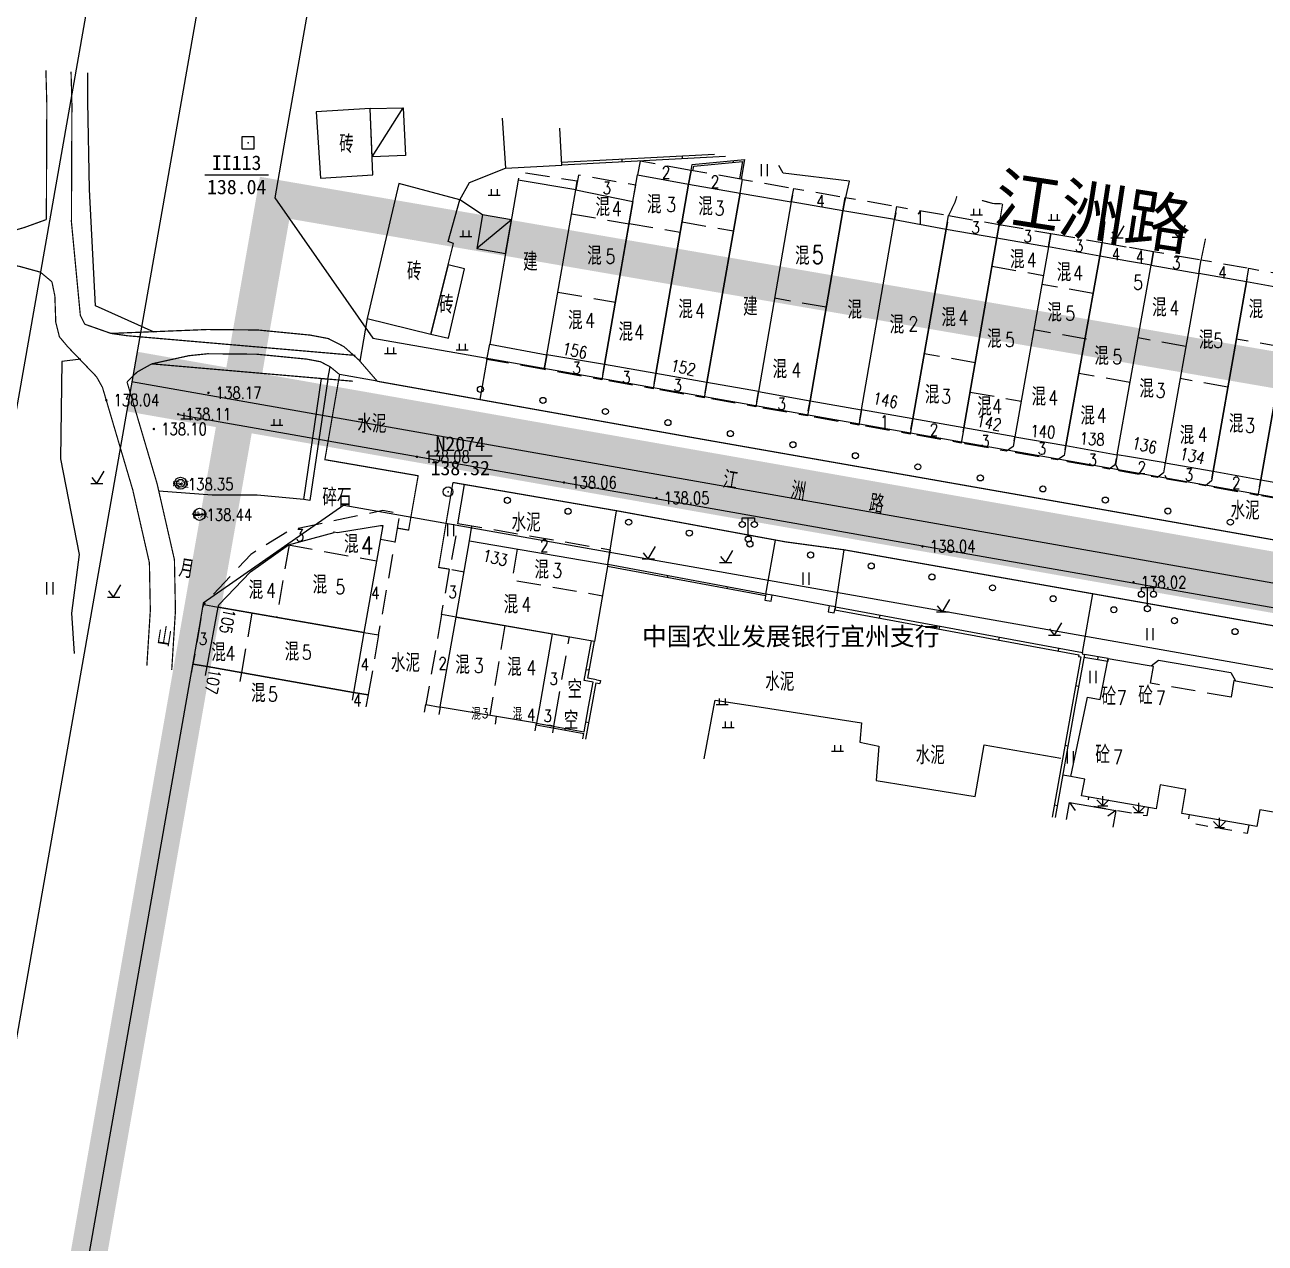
# Model space of a CAD drawing. Extents: x 529262 to 576451, y 2694391 to 2717535.
# Drawn here: x 563023.8 to 563126.2, y 2710958.3 to 2711058.9 of the extents above; entities that cross this region are included whole.
import ezdxf
from ezdxf.enums import TextEntityAlignment as Align
from ezdxf.xclip import XClip

# ---------------------------------------------------------------- set-up
doc = ezdxf.new("R2010")
doc.units = 0
doc.header["$XCLIPFRAME"] = 0
for name, pattern in [('DASH', [0.35, 0.25, -0.1]), ('X2', [10, 8, -2]), ('X5', [3, 2, -1]), ('X6', [2, 1, -1])]:
    doc.linetypes.add(name, pattern=pattern)
for name, color, linetype in [('COMPONENT', 8, 'Continuous'), ('DLDW', 8, 'Continuous'), ('DLSS', 4, 'Continuous'), ('DMTZ', 8, 'Continuous'), ('GCD', 8, 'Continuous'), ('GXYZ', 8, 'Continuous'), ('JMD', 8, 'Continuous'), ('KZD', 8, 'Continuous'), ('PP-COM', 7, 'Continuous'), ('RD-中线', 40, 'Continuous'), ('RD-红线', 7, 'Continuous'), ('RD-路名', 7, 'Continuous'), ('ZBTZ', 8, 'Continuous'), ('ZJ', 7, 'Continuous'), ('污水管径标注_W10-', 202, 'Continuous'), ('河流', 4, 'Continuous')]:
    doc.layers.add(name, color=color, linetype=linetype)
doc.styles.add('HZ', font='rs.shx', dxfattribs={"width": 0.8, "bigfont": 'hztxt.shx'})
doc.styles.add('宋体', font='', dxfattribs={"width": 0.75})
doc.styles.add('等线体', font='simhei.ttf')
doc.styles.add('黑体', font='simhei.ttf')
doc.styles.get('宋体').set_extended_font_data('SimSun')
doc.linetypes.add('10421', pattern='A,2,[150,AAA.SHX,S=0.5,R=0,X=0,Y=0.5],1e-11', length=2)
doc.linetypes.add('10422', pattern='A,0.75,[150,AAA.SHX,S=0.5,R=0,X=0,Y=0.5],1.5,[177,AAA.SHX,S=1,R=0,X=0,Y=0.4],0.75', length=3)
doc.linetypes.add('1161', pattern='A,0,[149,AAA.SHX,S=0.15,R=0,X=0,Y=0],-1.6', length=1.6)
doc.linetypes.add('444', pattern='A,4.5,[145,AAA.SHX,S=1,R=0,X=0,Y=1],4.5,-0.5,[146,AAA.SHX,S=1,R=0,X=0,Y=0],-0.5', length=10)

# ---------------------------------------------------------------- blocks, each defined once
blk = doc.blocks.new('A$C19FD0107')
at = {"layer": 'RD-中线', "color": 8, "linetype": 'Continuous', "flags": 128}
blk.add_lwpolyline([(-7926.85, 16857.8), (-7983.61, 16535.02, 0.000335), (-7984.3, 16531.06), (-7992.62, 16483.39, -0.001605), (-7995.99, 16464.44), (-8013.11, 16369.92)], format="xyb", dxfattribs=at)
blk.add_lwpolyline([(-7965.36, 16638.84), (-7829.23, 16614.8)], dxfattribs=at)
at = {"layer": 'RD-红线', "color": 8, "linetype": 'Continuous', "flags": 128}
for points in [[(-7940.12, 16834.36), (-7991.1, 16544.4)], [(-7923.34, 16825.81), (-7952.17, 16661.89), (-7952.69, 16658.93), (-7953.55, 16654.01)], [(-7945.44, 16642.43), (-7937.57, 16641.04), (-7849.45, 16625.48), (-7844.57, 16624.62)], [(-7947.85, 16628.64), (-7847.2, 16610.86)], [(-7959.44, 16620.53), (-7959.79, 16618.56), (-7960.82, 16612.64), (-7972.5, 16546.25), (-7973.02, 16543.29), (-7973.37, 16541.32)]]:
    blk.add_lwpolyline(points, dxfattribs=at)
at = {"layer": 'RD-红线', "color": 8, "linetype": 'Continuous'}
for points in [[(-7953.55, 16654.01), (-7945.44, 16642.43, 0.413988)], [(-7947.85, 16628.64), (-7959.44, 16620.53, 0.414439)]]:
    blk.add_lwpolyline(points, format="xyb", dxfattribs=at)
blk = doc.blocks.new('GC200')
at = {"linetype": 'Continuous', "const_width": 0.2, "flags": 128}
blk.add_lwpolyline([(-0.1, 0, 1), (0.1, 0, 1)], format="xyb", close=True, dxfattribs=at)
blk = doc.blocks.new('gc119')
at = {"color": 8}
for p, q in [((-1, 0), (1, 0)), ((-0.5, 1), (-0.5, 0)), ((0.5, 1), (0.5, 0))]:
    blk.add_line(p, q, dxfattribs=at)
blk = doc.blocks.new('gc124')
at = {"color": 8}
for p, q in [((-1, 1), (0, 0)), ((-0.8, 0), (0.8, 0)), ((0, 0), (0, 1.6)), ((0, 0), (1, 1))]:
    blk.add_line(p, q, dxfattribs=at)
blk = doc.blocks.new('gc121')
at = {"color": 8}
for p, q in [((-0.5, -1), (-0.5, 1)), ((0.5, -1), (0.5, 1))]:
    blk.add_line(p, q, dxfattribs=at)
blk = doc.blocks.new('gc123')
at = {"color": 8}
for p, q in [((-1, 0), (1, 0)), ((0, 0), (-0.8, 1)), ((0, 0), (1.2, 2))]:
    blk.add_line(p, q, dxfattribs=at)
blk = doc.blocks.new('gc170')
at = {"color": 8, "linetype": 'Continuous'}
blk.add_circle((0, 0), 0.5, dxfattribs=at)
blk = doc.blocks.new('gc097')
at = {"color": 8}
for p, q in [((-1, 2.9), (-1, 3.5)), ((-1, 3.5), (1, 3.5)), ((0, 0.5), (0, 3.5)), ((1, 3.5), (1, 2.9))]:
    blk.add_line(p, q, dxfattribs=at)
for centre in [(-1, 2.4), (1, 2.4), (0, 0)]:
    blk.add_circle(centre, 0.5, dxfattribs=at)
blk = doc.blocks.new('gc117')
at = {"color": 8}
blk.add_circle((0, 0), 0.8, dxfattribs=at)
blk.add_point((0, 0), dxfattribs=at)
blk = doc.blocks.new('gc115')
at = {"color": 8}
blk.add_lwpolyline([(-1, -1), (1, -1), (1, 1), (-1, 1)], close=True, dxfattribs=at)
blk.add_point((0, 0), dxfattribs=at)
blk = doc.blocks.new('gcbj0101')
blk.add_line((-1, 0), (1, 0))
blk.add_circle((0, 0), 1)
blk = doc.blocks.new('gcbj0109')
at = {"linetype": 'Continuous'}
for radius in [1, 0.645]:
    blk.add_circle((0, 0), radius, dxfattribs=at)

msp = doc.modelspace()

# ---------------------------------------------------------------- linework, layer by layer
at = {"layer": 'DLSS', "linetype": 'X2', "const_width": 0.1}
for points in [[(563025.561, 2711055.148), (563025.639, 2711052.322), (563025.599, 2711042.817)], [(563026.058, 2711037.681), (563026.302, 2711036.503), (563026.376, 2711034.35), (563026.679, 2711033.131), (563027.383, 2711032.292), (563029.741, 2711029.835), (563030.231, 2711028.957), (563032.734, 2711020.479), (563034.103, 2711014.477), (563034.18, 2711010.549), (563033.894, 2711005.969)]]:
    msp.add_lwpolyline(points, dxfattribs=at)
at = {"layer": 'DLSS', "linetype": 'Continuous', "const_width": 0.1}
for points in [[(563027.636, 2711055.024), (563027.71, 2711052.346), (563027.669, 2711042.615), (563028.402, 2711034.921), (563028.767, 2711034.175)], [(563032.256, 2711029.412), (563034.739, 2711021.003), (563036.169, 2711014.73), (563036.253, 2711010.505), (563035.947, 2711005.625)], [(563052.914, 2711029.462), (563079.235, 2711024.761)], [(563114.998, 2711018.473), (563112.262, 2711018.957), (563079.235, 2711024.761)], [(563168.69, 2711023.867), (563166.136, 2711019.819), (563164.858, 2711018.099), (563162.756, 2711015.836), (563160.955, 2711014.635), (563159.537, 2711013.819), (563157.019, 2711012.597), (563154.013, 2711011.565), (563114.998, 2711018.473)], [(563059.154, 2711021.104), (563072.646, 2711018.776), (563086.609, 2711016.2), (563091.465, 2711015.542), (563109.658, 2711012.324), (563114.998, 2711011.377)], [(563114.998, 2711011.377), (563149.037, 2711005.341), (563151.58, 2711003.921), (563153.69, 2711002.568)]]:
    msp.add_lwpolyline(points, dxfattribs=at)
at = {"layer": 'DLSS', "linetype": 'X2', "const_width": 0.1, "flags": 128}
for points in [[(563018.785, 2711041.453), (563020.564, 2711041.418), (563022.221, 2711041.713), (563023.768, 2711042.155), (563025.599, 2711042.817)], [(563032.256, 2711029.412), (563033.101, 2711030.232), (563034.3, 2711030.9), (563050.909, 2711029.466)], [(563049.8, 2711030.018), (563049.01, 2711030.668), (563048.208, 2711031.08), (563047.083, 2711031.293), (563042.934, 2711031.699), (563038.905, 2711031.734), (563037.366, 2711031.575), (563034.3, 2711030.9)]]:
    msp.add_lwpolyline(points, dxfattribs=at)
at = {"layer": 'DLSS', "linetype": 'Continuous', "const_width": 0.1, "flags": 128}
for points in [[(563018.633, 2711039.848), (563021.669, 2711039.356), (563023.51, 2711038.914), (563025.11, 2711038.471), (563026.058, 2711037.681)], [(563030.931, 2711033.414), (563038.865, 2711033.735), (563043.041, 2711033.698), (563047.368, 2711033.275), (563048.865, 2711032.991), (563050.152, 2711032.33), (563051.387, 2711031.226), (563052.914, 2711029.462)], [(563059.154, 2711021.104), (563057.978, 2711014.089), (563058.878, 2711013.943)]]:
    msp.add_lwpolyline(points, dxfattribs=at)
for points, elevation in [([(563051.093, 2711031.599), (563032.294, 2711033.222), (563030.931, 2711033.414), (563028.767, 2711034.175)], 138.401), ([(563054.583, 2711017.332), (563055.496, 2711017.171), (563056.285, 2711021.662), (563048.587, 2711022.99), (563049.8, 2711030.018)], 138.613)]:
    msp.add_lwpolyline(points, dxfattribs=dict(at, elevation=elevation))
at = {"layer": 'DLSS', "linetype": 'X6', "flags": 128}
for points, elevation in [([(563114.998, 2710993.818), (563111.527, 2710994.436), (563111.645, 2710995.116)], 138.646), ([(563116.538, 2710994.266), (563116.416, 2710993.565), (563114.998, 2710993.818)], 138.646), ([(563124.828, 2710992.819), (563124.708, 2710992.128), (563119.819, 2710992.999), (563119.937, 2710993.674)], 138.653)]:
    msp.add_lwpolyline(points, dxfattribs=dict(at, elevation=elevation))
at = {"layer": 'DMTZ', "linetype": '10421', "flags": 128}
msp.add_lwpolyline([(563029.647, 2711035.683), (563029.162, 2711045.301), (563029.027, 2711052.576), (563029.033, 2711054.941)], dxfattribs=at)
at = {"layer": 'DMTZ', "linetype": '10422', "flags": 128}
msp.add_lwpolyline([(563048.819, 2711029.63), (563047.354, 2711019.614), (563046.838, 2711019.687), (563048.303, 2711029.703)], close=True, dxfattribs=at)
at = {"layer": 'JMD', "linetype": 'Continuous'}
for p, q in [((563052.491, 2711047.997), (563055.035, 2711052.042)), ((563073.122, 2711047.579), (563073.111, 2711047.778)), ((563078.115, 2711047.841), (563078.104, 2711048.04)), ((563082.271, 2711047.683, 138.573), (563082.285, 2711047.534, 138.573)), ((563063.978, 2711042.792), (563061.14, 2711040.414)), ((563071.948, 2711014.323), (563071.92, 2711014.176)), ((563076.863, 2711013.405), (563076.835, 2711013.257)), ((563081.777, 2711012.486), (563081.75, 2711012.339)), ((563090.717, 2711010.832), (563090.671, 2711010.586)), ((563094.39, 2711010.153), (563094.345, 2711009.908)), ((563099.307, 2711009.245), (563099.262, 2711008.999)), ((563104.224, 2711008.337), (563104.178, 2711008.091)), ((563109.141, 2711007.429), (563109.095, 2711007.183)), ((563112.389, 2711006.711), (563112.345, 2711006.465)), ((563113.24, 2711006.559), (563113.196, 2711006.313)), ((563070.407, 2711005.595, -521.088), (563070.161, 2711005.64, -521.088)), ((563071.336, 2711004.753), (563071.291, 2711004.507)), ((563110.794, 2711004.259), (563110.548, 2711004.303)), ((563070.373, 2711001.262, -521.088), (563070.126, 2711001.306, -521.088)), ((563066.057, 2711001.229), (563066.033, 2711001.091)), ((563068.415, 2711000.807), (563068.391, 2711000.67)), ((563109.917, 2710999.336), (563109.671, 2710999.38)), ((563109.04, 2710994.414), (563108.794, 2710994.458)), ((563110.05, 2710994.676), (563110.508, 2710994.02)), ((563113.86, 2710994.007), (563113.204, 2710993.548))]:
    msp.add_line(p, q, dxfattribs=at)
at = {"layer": 'JMD', "linetype": 'Continuous', "flags": 128}
for points in [[(563048.22, 2711046.221), (563052.553, 2711046.516), (563052.323, 2711051.989), (563047.858, 2711051.722)], [(563052.323, 2711051.989), (563055.035, 2711052.042), (563055.249, 2711048.113), (563052.491, 2711047.997)], [(563071.673, 2711030.837), (563074.389, 2711046.499), (563078.604, 2711045.737), (563075.904, 2711030.098)], [(563066.911, 2711031.641), (563069.297, 2711045.281), (563064.55, 2711046.067), (563062.187, 2711032.53)], [(563069.297, 2711045.281), (563074.011, 2711044.32), (563071.673, 2711030.837), (563066.911, 2711031.641)], [(563075.904, 2711030.098), (563078.604, 2711045.737), (563082.856, 2711044.991), (563080.116, 2711029.366)], [(563080.116, 2711029.366), (563082.856, 2711044.991), (563087.081, 2711044.269), (563084.376, 2711028.608)], [(563088.628, 2711027.854), (563091.337, 2711043.534), (563087.081, 2711044.269), (563084.376, 2711028.608)], [(563091.337, 2711043.534), (563088.628, 2711027.854), (563092.881, 2711027.093), (563095.611, 2711042.81)], [(563099.868, 2711042.026), (563097.1, 2711026.362), (563092.881, 2711027.093), (563095.611, 2711042.81)], [(563104.043, 2711041.309), (563101.333, 2711025.623), (563097.1, 2711026.362), (563099.868, 2711042.026)], [(563108.302, 2711040.551), (563105.529, 2711024.875), (563101.333, 2711025.623), (563104.043, 2711041.309)], [(563108.302, 2711040.551), (563105.529, 2711024.875), (563109.735, 2711024.146), (563112.551, 2711039.797)], [(563121.885, 2711022.033), (563124.637, 2711037.668), (563120.707, 2711038.369), (563117.941, 2711022.722)], [(563125.819, 2711021.332), (563128.579, 2711036.959), (563124.637, 2711037.668), (563121.885, 2711022.033)], [(563129.743, 2711020.632), (563132.518, 2711036.281), (563128.579, 2711036.959), (563125.819, 2711021.332)], [(563051.799, 2711008.727), (563039.783, 2711010.812), (563039.835, 2711010.988), (563042.438, 2711013.74), (563045.582, 2711015.943), (563049.351, 2711016.977), (563049.337, 2711017.03), (563049.625, 2711016.975), (563053.171, 2711017.555), (563053.38, 2711017.543)], [(563050.938, 2711003.772), (563038.879, 2711005.912), (563039.783, 2711010.812), (563051.799, 2711008.727)], [(563090.627, 2711010.329), (563090.717, 2711010.832), (563090.214, 2711010.922), (563090.124, 2711010.419)]]:
    msp.add_lwpolyline(points, close=True, dxfattribs=at)
for points, elevation in [([(563063.222, 2711051.185), (563063.482, 2711047.073), (563068.129, 2711047.317), (563067.968, 2711050.371)], 138.161), ([(563078.818, 2711046.878), (563078.904, 2711047.367), (563083.23, 2711047.773), (563082.953, 2711046.153)], 138.573), ([(563078.966, 2711046.852), (563079.032, 2711047.228), (563083.049, 2711047.605), (563082.805, 2711046.179)], 138.573), ([(563114.998, 2711029.109), (563116.776, 2711039.052), (563120.707, 2711038.369), (563117.941, 2711022.722), (563114.998, 2711023.216)], 138.517), ([(563114.998, 2711023.216), (563113.975, 2711023.388), (563114.998, 2711029.109)], 138.517), ([(563070.352, 2711002.568), (563070.717, 2711004.612), (563069.997, 2711004.744), (563070.597, 2711008.03)], -521.088), ([(563071.007, 2711004.813), (563070.288, 2711004.945), (563070.844, 2711007.987)], -521.088), ([(563111.361, 2711002.568), (563111.532, 2711003.371), (563112.582, 2711003.19), (563113.24, 2711006.559), (563114.998, 2711006.258)], 138.456), ([(563114.998, 2711006.258), (563116.788, 2711005.951), (563117.375, 2711006.424), (563123.347, 2711005.414), (563123.733, 2711004.726), (563127.284, 2711004.092), (563127.019, 2711002.568)], 138.456), ([(563070.606, 2711002.568), (563070.963, 2711004.567)], -521.088), ([(563069.987, 2711000.526), (563070.352, 2711002.568)], -521.088), ([(563070.131, 2710999.908), (563070.606, 2711002.568)], -521.088), ([(563114.998, 2710994.533), (563111.029, 2710995.223), (563111.298, 2710996.601), (563110.141, 2710996.829), (563111.361, 2711002.568)], 138.456), ([(563139.519, 2711002.568), (563139.948, 2711002.492), (563140.331, 2711001.812), (563143.81, 2711001.205), (563143.218, 2710997.867), (563144.586, 2710997.661), (563143.473, 2710990.98), (563142.252, 2710991.183), (563142.018, 2710989.839), (563135.829, 2710990.916), (563136.177, 2710992.885), (563134.081, 2710993.244), (563133.733, 2710991.275), (563127.6, 2710992.34), (563127.837, 2710993.72), (563125.74, 2710994.081), (563125.494, 2710992.703), (563119.308, 2710993.784), (563119.641, 2710995.756), (563117.52, 2710996.125), (563117.187, 2710994.153), (563114.998, 2710994.533)], 138.456), ([(563069.884, 2710999.949), (563069.963, 2711000.389)], -521.088), ([(563109.8, 2710993.273), (563110.05, 2710994.676), (563113.86, 2710994.007), (563113.618, 2710992.635)], -525.445)]:
    msp.add_lwpolyline(points, dxfattribs=dict(at, elevation=elevation))
for points in [[(563080.754, 2711048.179), (563068.118, 2711047.517)], [(563081.649, 2711048.026), (563068.129, 2711047.317)], [(563114.998, 2711039.366), (563112.551, 2711039.797), (563109.735, 2711024.146), (563113.975, 2711023.388), (563114.998, 2711029.109)], [(563114.998, 2711029.109), (563116.776, 2711039.052), (563114.998, 2711039.366)], [(563090.671, 2711010.586), (563110.815, 2711006.865), (563110.794, 2711006.745), (563110.977, 2711006.711), (563110.239, 2711002.568)], [(563090.717, 2711010.832), (563111.104, 2711007.066), (563111.083, 2711006.945), (563111.267, 2711006.911), (563110.493, 2711002.568)], [(563058.09, 2711002.568), (563059.417, 2711009.986), (563067.347, 2711008.599), (563066.292, 2711002.568)], [(563113.196, 2711006.313), (563111.223, 2711006.666)], [(563113.24, 2711006.559), (563111.267, 2711006.911)], [(563038.744, 2711005.158), (563038.879, 2711005.912), (563050.938, 2711003.772), (563050.827, 2711003.137)], [(563070.962, 2711004.567), (563071.291, 2711004.507)], [(563071.007, 2711004.813), (563071.336, 2711004.753)], [(563065.953, 2711000.607), (563066.057, 2711001.229), (563058.089, 2711002.561), (563057.981, 2711001.94)], [(563066.292, 2711002.568), (563066.057, 2711001.229), (563058.089, 2711002.561), (563058.09, 2711002.568)], [(563110.239, 2711002.568), (563108.618, 2710993.471)], [(563110.493, 2711002.568), (563108.865, 2710993.43)], [(563066.033, 2711001.091), (563069.963, 2711000.389)], [(563066.057, 2711001.229), (563069.987, 2711000.526)]]:
    msp.add_lwpolyline(points, dxfattribs=at)
at = {"layer": 'JMD', "linetype": 'X5'}
for points in [[(563078.604, 2711045.737), (563078.811, 2711046.88), (563074.595, 2711047.642), (563074.389, 2711046.499)], [(563082.856, 2711044.991), (563083.063, 2711046.134), (563078.811, 2711046.88), (563078.604, 2711045.737)], [(563099.868, 2711042.026), (563100.065, 2711043.148), (563104.237, 2711042.415), (563104.043, 2711041.309)], [(563104.043, 2711041.309), (563104.237, 2711042.415), (563108.498, 2711041.667), (563108.302, 2711040.551)], [(563108.302, 2711040.551), (563108.498, 2711041.667), (563112.748, 2711040.921), (563112.551, 2711039.797)], [(563112.551, 2711039.797), (563112.748, 2711040.921), (563114.998, 2711040.526)], [(563114.998, 2711040.526), (563116.974, 2711040.179), (563116.776, 2711039.052)], [(563066.911, 2711031.641), (563066.697, 2711030.433), (563061.964, 2711031.268), (563062.187, 2711032.53)], [(563059.417, 2711009.986), (563058.224, 2711010.194), (563056.929, 2711002.763), (563058.089, 2711002.561)], [(563051.799, 2711008.727), (563053.025, 2711008.511), (563052.154, 2711003.558), (563050.938, 2711003.772)], [(563050.938, 2711003.772), (563052.154, 2711003.558), (563051.98, 2711002.568)], [(563056.819, 2711002.135), (563056.929, 2711002.763), (563058.089, 2711002.561)], [(563056.895, 2711002.568), (563056.929, 2711002.763), (563058.089, 2711002.561)], [(563058.048, 2711002.568), (563058.089, 2711002.561)]]:
    msp.add_lwpolyline(points, dxfattribs=at)
at = {"layer": 'JMD', "linetype": '444', "ltscale": 0.5, "elevation": 138.126, "flags": 128}
msp.add_lwpolyline([(563061.591, 2711043.209), (563059.719, 2711044.452), (563060.519, 2711045.875), (563063.482, 2711047.073)], dxfattribs=at)
at = {"layer": 'JMD', "linetype": 'X5', "flags": 128}
for points in [[(563069.297, 2711045.281), (563069.398, 2711045.976), (563064.665, 2711046.725), (563064.55, 2711046.067)], [(563074.011, 2711044.32), (563074.244, 2711045.667), (563069.521, 2711046.481), (563069.297, 2711045.281)], [(563082.856, 2711044.991), (563083.063, 2711046.134), (563087.278, 2711045.394), (563087.081, 2711044.269)], [(563087.081, 2711044.269), (563087.278, 2711045.394), (563091.532, 2711044.647), (563091.337, 2711043.534)], [(563091.337, 2711043.534), (563091.532, 2711044.647), (563095.801, 2711043.897), (563095.611, 2711042.81)], [(563095.611, 2711042.81), (563095.801, 2711043.897), (563100.065, 2711043.148), (563099.868, 2711042.026)], [(563120.707, 2711038.369), (563120.903, 2711039.489), (563124.835, 2711038.798), (563124.637, 2711037.668)], [(563124.637, 2711037.668), (563124.835, 2711038.798), (563128.78, 2711038.106), (563128.579, 2711036.959)], [(563111.995, 2711036.707), (563107.754, 2711037.457)], [(563089.962, 2711035.58), (563085.707, 2711036.315)], [(563111.431, 2711032.95), (563107.093, 2711033.718)], [(563119.64, 2711032.337), (563115.701, 2711033.041)], [(563127.748, 2711032.257), (563123.806, 2711032.951)], [(563071.673, 2711030.837), (563071.453, 2711029.593), (563066.697, 2711030.433), (563066.911, 2711031.641)], [(563102.261, 2711030.997), (563098.05, 2711031.741)], [(563075.904, 2711030.098), (563075.683, 2711028.847), (563071.453, 2711029.593), (563071.673, 2711030.837)], [(563080.116, 2711029.366), (563079.893, 2711028.104), (563075.683, 2711028.847), (563075.904, 2711030.098)], [(563115.024, 2711029.351), (563110.808, 2711030.11)], [(563084.376, 2711028.608), (563084.154, 2711027.352), (563079.893, 2711028.104), (563080.116, 2711029.366)], [(563115.024, 2711029.351), (563114.998, 2711029.356)], [(563123.109, 2711028.989), (563119.172, 2711029.686)], [(563088.628, 2711027.854), (563088.407, 2711026.602), (563084.154, 2711027.352), (563084.376, 2711028.608)], [(563092.881, 2711027.093), (563092.661, 2711025.851), (563088.407, 2711026.602), (563088.628, 2711027.854)], [(563097.1, 2711026.362), (563096.878, 2711025.107), (563092.661, 2711025.851), (563092.881, 2711027.093)], [(563101.333, 2711025.623), (563101.11, 2711024.36), (563096.878, 2711025.107), (563097.1, 2711026.362)], [(563109.735, 2711024.146), (563109.593, 2711023.344), (563109.061, 2711022.967), (563105.612, 2711023.565), (563105.398, 2711024.133), (563105.529, 2711024.875)], [(563125.819, 2711021.332), (563125.591, 2711020.04), (563121.655, 2711020.734), (563121.885, 2711022.033)], [(563129.743, 2711020.632), (563129.516, 2711019.347), (563125.591, 2711020.04), (563125.819, 2711021.332)], [(563051.799, 2711008.727), (563053.025, 2711008.511), (563054.795, 2711018.532), (563053.373, 2711018.787), (563045.725, 2711017.177), (563042.471, 2711015.17), (563038.591, 2711011.031), (563039.783, 2711010.812)], [(563059.417, 2711009.986), (563058.224, 2711010.194), (563058.878, 2711013.943), (563060.071, 2711013.738)], [(563038.879, 2711005.912), (563037.725, 2711006.115), (563038.589, 2711011.022), (563039.783, 2711010.812)], [(563063.434, 2711009.283), (563062.309, 2711002.568)], [(563067.347, 2711008.599), (563068.739, 2711008.366), (563067.732, 2711002.568)], [(563037.59, 2711005.351), (563037.725, 2711006.115), (563038.879, 2711005.912)], [(563041.594, 2711004.681), (563041.723, 2711005.407)], [(563062.309, 2711002.568), (563062.193, 2711001.873)], [(563067.732, 2711002.568), (563067.459, 2711000.991), (563066.057, 2711001.229)], [(563062.66, 2711001.158), (563062.764, 2711001.778)], [(563066.057, 2711001.229), (563067.459, 2711000.991), (563067.35, 2711000.373)]]:
    msp.add_lwpolyline(points, dxfattribs=at)
at = {"layer": 'JMD', "linetype": 'Continuous', "flags": 128}
for points, elevation in [([(563052.086, 2711034.641), (563057.323, 2711033.357), (563059.19, 2711040.832), (563058.766, 2711040.991), (563059.719, 2711044.452), (563054.701, 2711045.802)], 138.412), ([(563063.978, 2711042.792), (563061.591, 2711043.209), (563061.14, 2711040.414), (563063.491, 2711040.003)], 138.126), ([(563057.323, 2711033.357), (563058.79, 2711033.026), (563060.12, 2711038.75), (563058.755, 2711039.091)], 138.412), ([(563071.948, 2711014.323), (563070.844, 2711007.987), (563059.417, 2711009.986), (563060.517, 2711016.29)], 138.533), ([(563085.406, 2711011.296), (563085.496, 2711011.799), (563084.984, 2711011.887), (563084.894, 2711011.384)], 138.476)]:
    msp.add_lwpolyline(points, close=True, dxfattribs=dict(at, elevation=elevation))
at = {"layer": 'JMD', "linetype": 'X5', "flags": 128}
for points, elevation in [([(563068.949, 2711043.292), (563073.69, 2711042.47)], -512.667), ([(563073.694, 2711042.493), (563077.918, 2711041.764)], -514.212), ([(563078.067, 2711042.627), (563082.311, 2711041.883)], -514.021), ([(563116.776, 2711039.052), (563116.974, 2711040.179), (563120.903, 2711039.489), (563120.707, 2711038.369)], 138.517), ([(563103.636, 2711038.954), (563107.886, 2711038.202)], -511.382), ([(563067.817, 2711036.821), (563072.567, 2711035.997)], -512.7), ([(563101.841, 2711028.568), (563106.05, 2711027.823)], -843.996), ([(563105.529, 2711024.875), (563105.387, 2711024.073), (563104.855, 2711023.696), (563101.406, 2711024.294), (563101.192, 2711024.862), (563101.333, 2711025.623)], -665.881), ([(563113.975, 2711023.388), (563113.833, 2711022.586), (563113.301, 2711022.209), (563109.88, 2711022.812), (563109.603, 2711023.402), (563109.735, 2711024.146)], 138.517), ([(563114.998, 2711021.902), (563114.12, 2711022.054), (563113.843, 2711022.644), (563113.975, 2711023.388)], 138.513), ([(563117.941, 2711022.722), (563117.795, 2711021.894), (563117.292, 2711021.504), (563114.998, 2711021.902)], 138.513), ([(563121.885, 2711022.033), (563121.761, 2711021.228), (563121.258, 2711020.838), (563118.086, 2711021.388), (563117.809, 2711021.978), (563117.941, 2711022.722)], -525.088), ([(563071.948, 2711014.323), (563072.155, 2711015.527), (563059.561, 2711017.694), (563058.878, 2711013.943), (563060.071, 2711013.738)], 138.533), ([(563060.517, 2711016.29), (563060.724, 2711017.494)], 138.613), ([(563045.635, 2711015.958), (563044.598, 2711009.977)], -511.508), ([(563045.582, 2711015.943), (563052.859, 2711014.638)], -526.16), ([(563054.381, 2711016.188), (563053.175, 2711016.404)], -525.165), ([(563064.457, 2711015.595), (563064.014, 2711013.059), (563071.517, 2711011.758)], -525.681), ([(563042.567, 2711010.323), (563041.695, 2711005.412)], -510.537)]:
    msp.add_lwpolyline(points, dxfattribs=dict(at, elevation=elevation))
at = {"layer": 'JMD', "linetype": 'Continuous'}
for points in [[(563084.957, 2711011.739), (563071.92, 2711014.176)], [(563084.984, 2711011.887), (563071.948, 2711014.323)]]:
    msp.add_lwpolyline(points, dxfattribs=at)
at = {"layer": 'JMD', "linetype": 'X5', "elevation": 138.456}
msp.add_lwpolyline([(563123.733, 2711004.726), (563123.612, 2711004.752), (563123.372, 2711003.373), (563116.735, 2711004.535), (563116.975, 2711005.914), (563116.788, 2711005.951)], dxfattribs=at)
at = {"layer": 'KZD', "linetype": 'Continuous'}
for p, q in [((563038.685, 2711046.51), (563043.935, 2711046.51)), ((563057.133, 2711023.302, 138.321), (563062.383, 2711023.302, 138.321))]:
    msp.add_line(p, q, dxfattribs=at)
at = {"layer": 'PP-COM', "color": 8, "const_width": 3}
msp.add_lwpolyline([(563032.752, 2710920.339), (563591.044, 2710822.688), (563615.48, 2710946.262), (563044.443, 2711044.616), (563022.893, 2710922.063)], close=True, dxfattribs=at)
at = {"layer": 'ZBTZ', "linetype": '1161', "ltscale": 0.7, "flags": 128}
msp.add_lwpolyline([(563091.337, 2711043.534), (563091.896, 2711045.982), (563086.399, 2711046.643), (563086.045, 2711047.272)], dxfattribs=at)
at = {"layer": 'ZBTZ', "linetype": 'Continuous', "const_width": 0.1, "flags": 128}
for points in [[(563100.065, 2711043.148), (563100.586, 2711044.239), (563100.754, 2711044.751)], [(563112.969, 2711042.656), (563112.748, 2711040.921)], [(563121.265, 2711041.234), (563120.903, 2711039.489)]]:
    msp.add_lwpolyline(points, dxfattribs=at)
at = {"layer": 'ZBTZ', "linetype": 'Continuous', "const_width": 0.1}
msp.add_lwpolyline([(563102.809, 2711044.398), (563103.728, 2711044.141), (563104.46, 2711044.115)], dxfattribs=at)
at = {"layer": 'ZBTZ', "linetype": 'Continuous', "const_width": 0.1, "elevation": 138.342, "flags": 128}
msp.add_lwpolyline([(563104.522, 2711044.113), (563104.237, 2711042.415)], dxfattribs=at)
at = {"layer": 'ZBTZ', "linetype": '1161', "flags": 128}
for points in [[(563034.501, 2711033.524), (563029.647, 2711035.683)], [(563061.964, 2711031.268), (563061.372, 2711027.951)], [(563052.914, 2711029.462), (563049.8, 2711030.018)], [(563046.838, 2711019.687), (563043.004, 2711020.067), (563039.285, 2711020.067), (563034.876, 2711020.401)], [(563071.948, 2711014.323), (563072.646, 2711018.776)]]:
    msp.add_lwpolyline(points, dxfattribs=at)
for points, elevation in [([(563052.086, 2711034.641), (563051.474, 2711031.125)], 138.412), ([(563059.561, 2711017.694), (563060.12, 2711020.937)], -523.945), ([(563084.984, 2711011.887), (563085.79, 2711016.351)], 138.476), ([(563090.717, 2711010.832), (563091.44, 2711015.545)], 138.469), ([(563090.214, 2711010.922), (563085.496, 2711011.799)], 138.506), ([(563111.104, 2711007.066), (563111.964, 2711011.915)], 138.425), ([(563079.891, 2710998.276), (563080.688, 2711002.568)], 138.179), ([(563080.688, 2711002.568), (563080.793, 2711003.132), (563084.431, 2711002.568)], 138.179), ([(563084.431, 2711002.568), (563092.883, 2711001.258), (563092.75, 2710999.65), (563094.306, 2710999.34), (563094.094, 2710996.486), (563102.254, 2710995.17), (563103.004, 2710999.448), (563109.32, 2710998.341)], 138.179)]:
    msp.add_lwpolyline(points, dxfattribs=dict(at, elevation=elevation))
at = {"layer": 'ZBTZ', "linetype": '1161'}
msp.add_lwpolyline([(563028.445, 2711031.297), (563026.882, 2711031.085), (563026.754, 2711023.05), (563028.321, 2711015.147), (563027.686, 2711010.324), (563027.904, 2711006.971)], dxfattribs=at)
at = {"layer": 'ZBTZ', "linetype": '1161', "ltscale": 0.2, "flags": 128}
msp.add_lwpolyline([(563048.819, 2711029.63), (563049.01, 2711030.668)], dxfattribs=at)
at = {"layer": 'ZBTZ', "linetype": '1161', "ltscale": 0.3, "elevation": 138.456, "flags": 128}
msp.add_lwpolyline([(563110.141, 2710996.829), (563109.491, 2710996.945)], dxfattribs=at)
at = {"layer": '污水管径标注_W10-'}
msp.add_lwpolyline([(563036.5, 2711026.732), (563056.195, 2711023.253), (563068.369, 2711021.103), (563075.891, 2711019.774), (563097.912, 2711015.885), (563115.281, 2711012.817), (563127.454, 2711010.667), (563134.976, 2711009.338), (563154.671, 2711005.859), (563166.448, 2711003.778), (563174.366, 2711002.38), (563194.061, 2710998.901), (563205.838, 2710996.821), (563213.756, 2710995.423), (563233.452, 2710991.944)], dxfattribs=at)
at = {"layer": '河流', "color": 5, "linetype": 'DASH', "ltscale": 0.1, "const_width": 5}
msp.add_lwpolyline([(563032.637, 2711029.445), (563600.056, 2710929.567)], dxfattribs=at)

# ---------------------------------------------------------------- block references
at = {"layer": 'COMPONENT', "linetype": 'Continuous', "xscale": 0.5, "yscale": 0.5}
for name, p in [('gcbj0109', (563036.68, 2711021.041)), ('gcbj0101', (563038.25, 2711018.472))]:
    msp.add_blockref(name, p, dxfattribs=at)
at = {"layer": 'DLDW', "color": 252, "linetype": 'Continuous', "xscale": 0.5, "yscale": 0.5, "zscale": 0.5}
for p in [(563083.532, 2711016.434), (563116.474, 2711010.675)]:
    msp.add_blockref('gc097', p, dxfattribs=at)
at = {"layer": 'GCD', "linetype": 'Continuous'}
ref = msp.add_blockref('GC200', (563038.98, 2711028.509, 138.17), dxfattribs=dict(at, xscale=0.5, yscale=0.5, zscale=0.5))
ref.add_attrib('height', '138.17', dxfattribs={"linetype": 'Continuous', "height": 1, "style": 'HZ', "width": 0.8}).set_placement((563039.58, 2711028.509, 138.17), align=Align.MIDDLE_LEFT)
ref = msp.add_blockref('GC200', (563030.549, 2711027.905, 138.035), dxfattribs=dict(at, xscale=0.5, yscale=0.5, zscale=0.5))
ref.add_attrib('height', '138.04', dxfattribs={"linetype": 'Continuous', "height": 1, "style": 'HZ', "width": 0.8}).set_placement((563031.149, 2711027.905, 138.035), align=Align.MIDDLE_LEFT)
ref = msp.add_blockref('GC200', (563036.478, 2711026.742, 138.11), dxfattribs=dict(at, xscale=0.5, yscale=0.5, zscale=0.5))
ref.add_attrib('height', '138.11', dxfattribs={"linetype": 'Continuous', "height": 1, "style": 'HZ', "width": 0.8}).set_placement((563037.078, 2711026.742, 138.11), align=Align.MIDDLE_LEFT)
ref = msp.add_blockref('GC200', (563034.478, 2711025.521, 138.096), dxfattribs=dict(at, xscale=0.5, yscale=0.5, zscale=0.5))
ref.add_attrib('height', '138.10', dxfattribs={"linetype": 'Continuous', "height": 1, "style": 'HZ', "width": 0.8}).set_placement((563035.078, 2711025.521, 138.096), align=Align.MIDDLE_LEFT)
ref = msp.add_blockref('GC200', (563056.178, 2711023.225, 138.08), dxfattribs=dict(at, xscale=0.5, yscale=0.5, zscale=0.5))
ref.add_attrib('height', '138.08', dxfattribs={"linetype": 'Continuous', "height": 1, "style": 'HZ', "width": 0.8}).set_placement((563056.778, 2711023.225, 138.08), align=Align.MIDDLE_LEFT)
ref = msp.add_blockref('GC200', (563036.675, 2711020.968, 138.349), dxfattribs=dict(at, xscale=0.5, yscale=0.5, zscale=0.5))
ref.add_attrib('height', '138.35', dxfattribs={"linetype": 'Continuous', "height": 1, "style": 'HZ', "width": 0.8}).set_placement((563037.275, 2711020.968, 138.349), align=Align.MIDDLE_LEFT)
ref = msp.add_blockref('GC200', (563068.314, 2711021.105, 138.06), dxfattribs=dict(at, xscale=0.5, yscale=0.5, zscale=0.5))
ref.add_attrib('height', '138.06', dxfattribs={"linetype": 'Continuous', "height": 1, "style": 'HZ', "width": 0.8}).set_placement((563068.914, 2711021.105, 138.06), align=Align.MIDDLE_LEFT)
ref = msp.add_blockref('GC200', (563075.959, 2711019.822, 138.05), dxfattribs=dict(at, xscale=0.5, yscale=0.5, zscale=0.5))
ref.add_attrib('height', '138.05', dxfattribs={"linetype": 'Continuous', "height": 1, "style": 'HZ', "width": 0.8}).set_placement((563076.559, 2711019.822, 138.05), align=Align.MIDDLE_LEFT)
ref = msp.add_blockref('GC200', (563038.216, 2711018.44, 138.441), dxfattribs=dict(at, xscale=0.5, yscale=0.5, zscale=0.5))
ref.add_attrib('height', '138.44', dxfattribs={"linetype": 'Continuous', "height": 1, "style": 'HZ', "width": 0.8}).set_placement((563038.816, 2711018.44, 138.441), align=Align.MIDDLE_LEFT)
ref = msp.add_blockref('GC200', (563097.914, 2711015.83, 138.04), dxfattribs=dict(at, xscale=0.5, yscale=0.5, zscale=0.5))
ref.add_attrib('height', '138.04', dxfattribs={"linetype": 'Continuous', "height": 1, "style": 'HZ', "width": 0.8}).set_placement((563098.514, 2711015.83, 138.04), align=Align.MIDDLE_LEFT)
ref = msp.add_blockref('GC200', (563115.323, 2711012.867, 138.02), dxfattribs=dict(at, xscale=0.5, yscale=0.5, zscale=0.5))
ref.add_attrib('height', '138.02', dxfattribs={"linetype": 'Continuous', "height": 1, "style": 'HZ', "width": 0.8}).set_placement((563115.923, 2711012.867, 138.02), align=Align.MIDDLE_LEFT)
at = {"layer": 'KZD', "linetype": 'Continuous', "xscale": 0.5, "yscale": 0.5, "zscale": 0.5}
for name, p in [('gc115', (563042.243, 2711049.151, 138.041)), ('gc117', (563058.755, 2711020.337, 138.321))]:
    msp.add_blockref(name, p, dxfattribs=at)
at = {"layer": 'PP-COM'}
ref = msp.add_blockref('A$C19FD0107', (570997.993, 2694390.603), dxfattribs=at)
XClip(ref).set_block_clipping_path([(-9366.4383134884, 14428.6043910822), (-3328.4480743363, 17452.7484863754)])
at = {"layer": 'ZBTZ', "linetype": 'Continuous', "xscale": 0.5, "yscale": 0.5}
for name, p in [('gc121', (563084.875, 2711046.895)), ('gc119', (563062.563, 2711044.832)), ('gc119', (563102.362, 2711043.215)), ('gc119', (563108.78, 2711042.757)), ('gc123', (563113.965, 2711041.298)), ('gc123', (563119.024, 2711041.359)), ('gc119', (563060.219, 2711041.409)), ('gc119', (563054.005, 2711031.746)), ('gc119', (563059.925, 2711032.057)), ('gc119', (563037.2, 2711026.369)), ('gc119', (563044.617, 2711025.842)), ('gc123', (563029.767, 2711021.028)), ('gc121', (563058.974, 2711017.162)), ('gc123', (563075.281, 2711014.807)), ('gc123', (563081.667, 2711014.486)), ('gc121', (563088.312, 2711013.16)), ('gc121', (563025.898, 2711012.36)), ('gc123', (563031.152, 2711011.644)), ('gc123', (563099.555, 2711010.431)), ('gc123', (563108.806, 2711008.508)), ('gc121', (563116.699, 2711008.578)), ('gc121', (563111.988, 2711005.038)), ('gc119', (563081.377, 2711002.761)), ('gc119', (563081.377, 2711002.761)), ('gc119', (563081.879, 2711000.881)), ('gc119', (563090.895, 2710998.924)), ('gc121', (563110.117, 2710998.409)), ('gc124', (563112.792, 2710994.396)), ('gc124', (563115.761, 2710993.841)), ('gc124', (563122.426, 2710992.605))]:
    msp.add_blockref(name, p, dxfattribs=at)
at = {"layer": 'ZBTZ', "linetype": 'Continuous'}
for p, xscale, yscale, zscale, rotation in [((563061.422, 2711028.795), 0.4999999999302053, 0.4999999999302053, 0.4999999999302053, 169.9511513154811), ((563066.579, 2711027.881), 0.4999999999302053, 0.4999999999302053, 0.4999999999302053, 169.9511513154811), ((563071.737, 2711026.967), 0.4999999999302053, 0.4999999999302053, 0.4999999999302053, 169.9511513154811), ((563076.895, 2711026.053), 0.4999999999302053, 0.4999999999302053, 0.4999999999302053, 169.9511513154811), ((563082.053, 2711025.139), 0.4999999999302053, 0.4999999999302053, 0.4999999999302053, 169.9511513154811), ((563087.211, 2711024.225), 0.4999999999302053, 0.4999999999302053, 0.4999999999302053, 169.9511513154811), ((563092.369, 2711023.311), 0.4999999999302053, 0.4999999999302053, 0.4999999999302053, 169.9511513154811), ((563097.526, 2711022.397), 0.4999999999302053, 0.4999999999302053, 0.4999999999302053, 169.9511513154811), ((563102.684, 2711021.483), 0.4999999999302053, 0.4999999999302053, 0.4999999999302053, 169.9511513154811), ((563107.842, 2711020.569), 0.4999999999302053, 0.4999999999302053, 0.4999999999302053, 169.9511513154811), ((563063.65, 2711019.633), 0.499999999993206, 0.499999999993206, 0.499999999993206, 169.7668155575408), ((563113, 2711019.655), 0.4999999999302053, 0.4999999999302053, 0.4999999999302053, 169.9511513154811), ((563068.655, 2711018.73), 0.499999999993206, 0.499999999993206, 0.499999999993206, 169.7668155575408), ((563118.158, 2711018.741), 0.4999999999302053, 0.4999999999302053, 0.4999999999302053, 169.9511513154811), ((563073.66, 2711017.826), 0.499999999993206, 0.499999999993206, 0.499999999993206, 169.7668155575408), ((563123.316, 2711017.827), 0.4999999999302053, 0.4999999999302053, 0.4999999999302053, 169.9511513154811), ((563078.664, 2711016.922), 0.499999999993206, 0.499999999993206, 0.499999999993206, 169.7668155575408), ((563083.669, 2711016.019), 0.499999999993206, 0.499999999993206, 0.499999999993206, 169.7668155575408), ((563088.674, 2711015.115), 0.499999999993206, 0.499999999993206, 0.499999999993206, 169.7668155575408), ((563093.679, 2711014.212), 0.499999999993206, 0.499999999993206, 0.499999999993206, 169.7668155575408), ((563098.684, 2711013.308), 0.499999999993206, 0.499999999993206, 0.499999999993206, 169.7668155575408), ((563103.689, 2711012.405), 0.499999999993206, 0.499999999993206, 0.499999999993206, 169.7668155575408), ((563108.694, 2711011.501), 0.499999999993206, 0.499999999993206, 0.499999999993206, 169.7668155575408), ((563113.699, 2711010.598), 0.499999999993206, 0.499999999993206, 0.499999999993206, 169.7668155575408), ((563118.704, 2711009.694), 0.499999999993206, 0.499999999993206, 0.499999999993206, 169.7668155575408), ((563123.709, 2711008.791), 0.499999999993206, 0.499999999993206, 0.499999999993206, 169.7668155575408)]:
    msp.add_blockref('gc170', p, dxfattribs=dict(at, xscale=xscale, yscale=yscale, zscale=zscale, rotation=rotation))

# ---------------------------------------------------------------- texts
at = {"layer": 'GXYZ', "linetype": 'Continuous', "style": '宋体'}
for s, p in [('电缆', (563036.676, 2711020.967)), ('供水', (563038.277, 2711018.446))]:
    msp.add_text(s, height=0.5, dxfattribs=at).set_placement(p, align=Align.MIDDLE)
at = {"layer": 'JMD', "linetype": 'Continuous', "style": 'HZ', "width": 0.8}
for s, height, p in [('砖', 1.5, (563050.967, 2711049.05)), ('混', 1.5, (563072.123, 2711043.845)), ('4', 1.2, (563073.086, 2711043.708)), ('混', 1.5, (563076.363, 2711044.065)), ('3', 1.2, (563077.568, 2711044.055)), ('混', 1.5, (563080.603, 2711043.9)), ('3', 1.2, (563081.57, 2711043.749)), ('混', 1.5, (563071.434, 2711039.826)), ('5', 1.2, (563072.558, 2711039.772)), ('混', 1.5, (563088.587, 2711039.826)), ('5', 1.5, (563089.785, 2711039.92)), ('混', 1.5, (563106.327, 2711039.531)), ('砖', 1.5, (563056.564, 2711038.542)), ('4', 1.2, (563107.318, 2711039.476)), ('混', 1.5, (563110.188, 2711038.465)), ('4', 1.2, (563111.161, 2711038.404)), (' 5', 1.2, (563116.112, 2711037.625)), ('砖', 1.5, (563059.219, 2711035.788)), ('混', 1.5, (563078.956, 2711035.407)), ('混', 1.5, (563092.916, 2711035.368)), ('混', 1.5, (563118.062, 2711035.559)), ('4', 1.2, (563119.098, 2711035.513)), ('混', 1.5, (563126.027, 2711035.411)), ('混', 1.5, (563069.859, 2711034.491)), ('4', 1.2, (563070.884, 2711034.486)), ('4', 1.2, (563079.947, 2711035.284)), ('混', 1.5, (563096.395, 2711034.143)), ('混', 1.5, (563100.665, 2711034.736)), ('4', 1.2, (563101.697, 2711034.706)), ('混', 1.5, (563109.411, 2711035.143)), (' 5', 1.2, (563110.51, 2711035.077)), ('混', 1.5, (563074.017, 2711033.544)), ('4', 1.2, (563074.933, 2711033.522)), ('2', 1.2, (563097.565, 2711034.199)), ('混', 1.5, (563104.429, 2711032.969)), (' 5', 1.2, (563105.528, 2711032.903)), ('混', 1.5, (563121.922, 2711032.884)), (' 5', 1.2, (563122.719, 2711032.835)), ('混', 1.5, (563113.293, 2711031.55)), (' 5', 1.2, (563114.393, 2711031.484)), ('混', 1.5, (563086.736, 2711030.458)), ('4', 1.2, (563087.908, 2711030.384)), ('混', 1.5, (563099.304, 2711028.365)), ('混', 1.5, (563108.109, 2711028.191)), ('混', 1.5, (563117.007, 2711028.854)), ('3', 1.2, (563117.974, 2711028.704)), ('3', 1.2, (563100.272, 2711028.215)), ('混', 1.5, (563103.622, 2711027.377)), ('4', 1.2, (563104.474, 2711027.398)), ('4', 1.2, (563109.104, 2711028.09)), ('混', 1.5, (563112.143, 2711026.617)), ('4', 1.2, (563113.105, 2711026.63)), ('混', 1.5, (563124.39, 2711025.964)), ('混', 1.5, (563120.339, 2711025.013)), ('3', 1.2, (563125.358, 2711025.813)), ('4', 1.2, (563121.432, 2711025.057)), ('混', 1.5, (563051.373, 2711016.022)), ('4', 1.5, (563052.591, 2711015.903)), ('混', 1.5, (563067.083, 2711013.905)), ('混', 1.5, (563048.773, 2711012.665)), ('3', 1.2, (563068.178, 2711013.839)), ('混', 1.5, (563043.49, 2711012.227)), ('4', 1.2, (563044.548, 2711012.19)), ('5', 1.2, (563050.273, 2711012.482)), ('混', 1.5, (563064.538, 2711011.034)), ('4', 1.2, (563065.616, 2711011.036)), ('混', 1.5, (563040.414, 2711007.081)), ('4', 1.2, (563041.2, 2711006.992)), ('混', 1.5, (563046.469, 2711007.136)), ('5', 1.2, (563047.503, 2711007.083)), ('混', 1.5, (563060.55, 2711006.046)), ('3', 1.2, (563061.702, 2711005.989)), ('混', 1.5, (563064.825, 2711005.877)), ('4', 1.2, (563066.028, 2711005.798)), ('混', 1.5, (563043.691, 2711003.708)), ('砼', 1.5, (563113.887, 2711003.443)), ('砼', 1.5, (563116.912, 2711003.525)), ('5', 1.2, (563044.712, 2711003.629)), ('7', 1.2, (563114.769, 2711003.32)), ('7', 1.2, (563114.769, 2711003.32)), ('7', 1.2, (563117.99, 2711003.309)), ('混', 1, (563061.46, 2711002.009)), ('3', 0.8, (563062.097, 2711002.055)), ('混', 1, (563064.879, 2711002.013)), ('4', 1, (563065.959, 2711001.909)), ('砼', 1.5, (563113.377, 2710998.639)), ('7', 1.2, (563114.455, 2710998.423))]:
    msp.add_text(s, height=height, dxfattribs=at).set_placement(p, align=Align.MIDDLE_RIGHT)
for p in [(563065.545, 2711039.407), (563083.704, 2711035.705)]:
    msp.add_text('建', height=1.5, dxfattribs=at).set_placement(p, align=Align.MIDDLE)
at = {"layer": 'KZD', "linetype": 'Continuous', "style": '等线体'}
for s, p in [('II113', (563041.31, 2711047.51)), ('138.04', (563041.31, 2711045.51)), ('N2074', (563059.758, 2711024.302, 138.321)), ('138.32', (563059.758, 2711022.302, 138.321))]:
    msp.add_text(s, height=1.2, dxfattribs=at).set_placement(p, align=Align.MIDDLE_CENTER)
at = {"layer": 'RD-路名', "color": 7, "style": '黑体'}
msp.add_text('江洲路', height=4, rotation=351.29279, dxfattribs=at).set_placement((563112.019, 2711043.563), align=Align.MIDDLE)
at = {"layer": 'ZJ', "color": 8, "linetype": 'Continuous', "style": 'HZ', "width": 0.8}
for s, height, p in [('2', 1, (563076.751, 2711046.716)), ('2', 1, (563080.794, 2711045.947)), ('3', 1, (563071.857, 2711045.419)), ('4', 1, (563089.486, 2711044.337)), ('1', 1, (563097.68, 2711042.968)), ('3', 1, (563102.287, 2711042.159)), ('3', 1, (563106.594, 2711041.447)), ('3', 1, (563110.839, 2711040.644)), ('4', 1, (563113.875, 2711039.962)), ('4', 1, (563115.854, 2711039.751)), ('3', 1, (563118.852, 2711039.23)), ('4', 1, (563122.672, 2711038.447)), ('3', 1, (563069.359, 2711030.571)), ('3', 1, (563073.465, 2711029.786)), ('3', 1, (563077.696, 2711029.132)), ('3', 1, (563086.291, 2711027.602)), ('水泥', 1.5, (563052.47, 2711026.031)), ('1', 1, (563094.768, 2711026.128)), ('2', 1, (563098.864, 2711025.46)), ('3', 1, (563103.083, 2711024.52)), ('3', 1, (563107.761, 2711023.905)), ('3', 1, (563111.947, 2711022.982)), ('2', 1, (563116.017, 2711022.337)), ('3', 1, (563119.898, 2711021.75)), ('碎石', 1.5, (563049.58, 2711019.952)), ('2', 1, (563123.803, 2711021.075)), ('水泥', 1.5, (563124.535, 2711018.872)), ('水泥', 1.5, (563065.193, 2711017.878)), ('3', 1, (563046.527, 2711016.743)), ('2', 1, (563066.696, 2711015.891)), ('3', 1, (563059.136, 2711012.062)), ('4', 1, (563052.757, 2711011.978)), ('3', 1, (563038.536, 2711008.191)), ('4', 1, (563051.881, 2711006.067)), ('水泥', 1.5, (563055.233, 2711006.289)), ('2', 1, (563058.308, 2711006.172)), ('3', 1, (563067.47, 2711004.897)), ('水泥', 1.5, (563086.13, 2711004.728)), ('空', 1.5, (563069.218, 2711004.121)), ('4', 1, (563051.271, 2711003.116)), ('3', 1, (563066.973, 2711001.828)), ('空', 1.5, (563068.901, 2711001.544)), ('水泥', 1.5, (563098.552, 2710998.663))]:
    msp.add_text(s, height=height, dxfattribs=at).set_placement(p, align=Align.MIDDLE)
for s, height, rotation, p in [('156', 1, 348.50509, (563069.22, 2711031.992)), ('152', 1, 348.50509, (563078.162, 2711030.597)), ('146', 1, 348.50509, (563094.856, 2711027.898)), ('142', 1, 348.50509, (563103.396, 2711026.035)), ('140', 1, 356.47255, (563107.853, 2711025.307)), ('138', 1, 356.47255, (563111.916, 2711024.692)), ('136', 1, 347.26731, (563116.229, 2711024.177)), ('134', 1, 347.26731, (563120.181, 2711023.296)), ('江     洲      路', 1.5, 350.80288, (563088.111, 2711020.405)), ('月', 1.5, 350.80288, (563037.174, 2711014.011)), ('133', 1, 346.75227, (563062.641, 2711014.881)), ('105', 1, 259.51573, (563040.556, 2711009.63)), ('山', 1.5, 350.80288, (563035.361, 2711008.439)), ('107', 1, 259.51573, (563039.355, 2711004.667))]:
    msp.add_text(s, height=height, rotation=rotation, dxfattribs=at).set_placement(p, align=Align.MIDDLE)
at = {"layer": 'ZJ', "color": 8, "linetype": 'Continuous', "style": '等线体'}
msp.add_text('中国农业发展银行宜州支行', height=1.5, dxfattribs=at).set_placement((563087.035, 2711008.429, 138.285), align=Align.MIDDLE)

doc.saveas('drawing.dxf')
